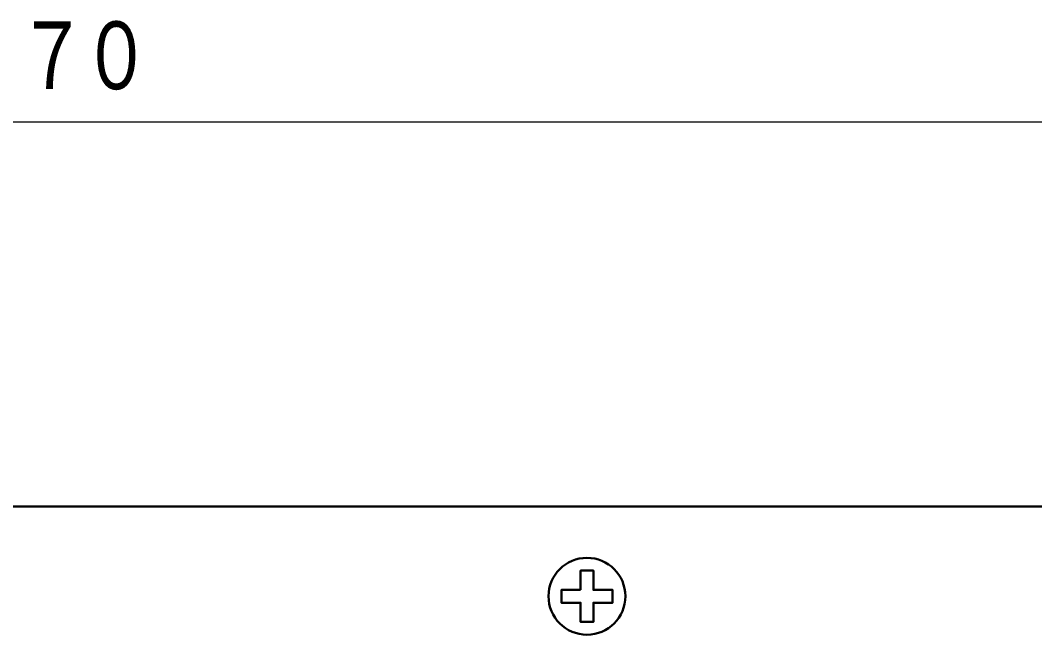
# Model space of a CAD drawing. Header units: millimetres. Extents: x 250 to 753, y -2 to 305.
# Drawn here: x 574.1 to 653.3, y 89.3 to 137.2 of the extents above; entities that cross this region are included whole.
import ezdxf

# ---------------------------------------------------------------- set-up
doc = ezdxf.new("R2010")
doc.units = ezdxf.units.MM
doc.layers.get('0').update_dxf_attribs({"lineweight": 30})
doc.layers.add('寸法', color=7, linetype='Continuous', lineweight=15)
doc.styles.add('BIGFONT', font='txt.shx', dxfattribs={"bigfont": 'bigfont'})

# ---------------------------------------------------------------- blocks, each defined once
blk = doc.blocks.new('A$C4EA10562')
blk.add_line((315, 70), (460, 70))
blk.add_lwpolyline([(366.5, 63.5), (365, 63.5), (365, 62.5), (366.5, 62.5), (366.5, 61), (367.5, 61), (367.5, 62.5), (369, 62.5), (369, 63.5), (367.5, 63.5), (367.5, 65), (366.5, 65), (366.5, 63.5)])
blk.add_circle((367, 63), 3)
blk = doc.blocks.new('A$C49DB34CD')
blk.add_line((460, 101), (190, 101))
at = {"style": 'BIGFONT', "width": 0.833}
for s, p in [('７', (322.5, 103)), ('０', (327.5001, 103))]:
    blk.add_text(s, height=6, dxfattribs=at).set_placement(p)

msp = doc.modelspace()

# ---------------------------------------------------------------- block references
msp.add_blockref('A$C4EA10562', (251.352, 29.302))
at = {"layer": '寸法'}
msp.add_blockref('A$C49DB34CD', (251.352, 28.3), dxfattribs=at)

doc.saveas('drawing.dxf')
